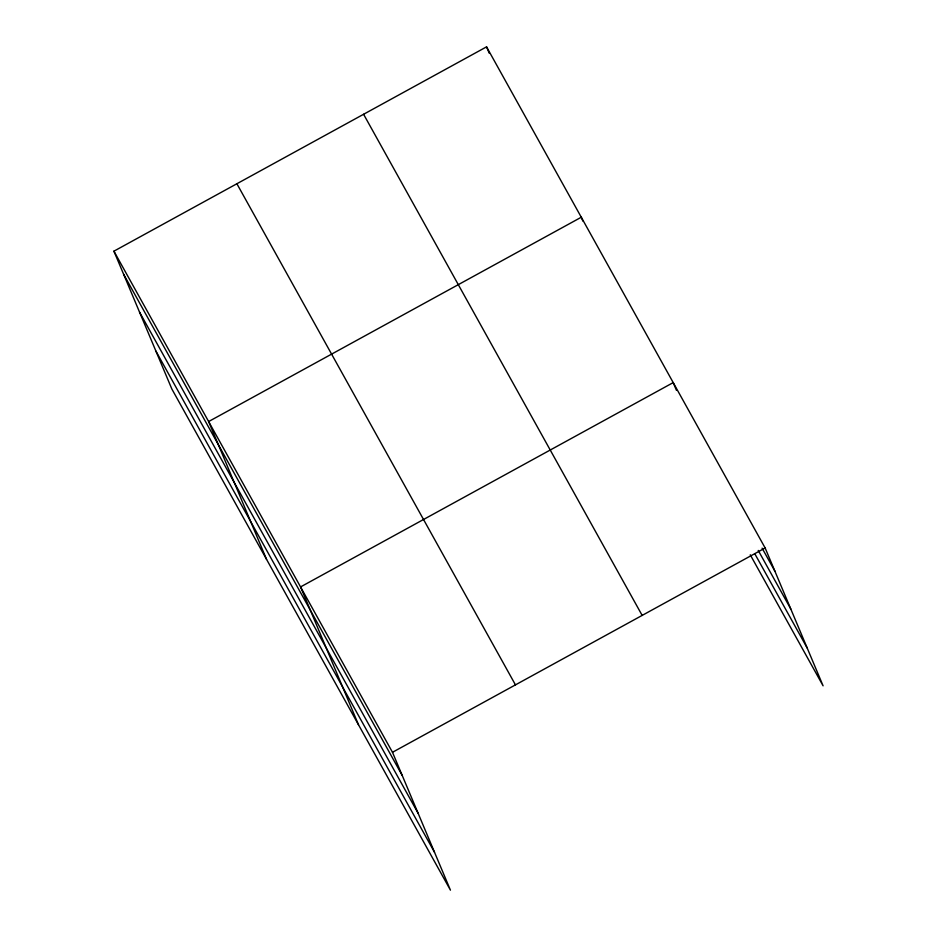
<?xml version="1.0" encoding="UTF-8"?>
<svg xmlns="http://www.w3.org/2000/svg" width="937" height="937" viewBox="0 0 937 937"><rect width="100%" height="100%" fill="white"/><g stroke="black" fill="none" stroke-linecap="round" stroke-linejoin="round"><path stroke-width="1.41" d="M113.916 251.175L392.486 752.294L450.439 890.15L171.858 389.019L113.916 251.175L486.561 46.85L765.142 547.981L823.084 685.825L750.256 554.809M392.486 752.294L765.142 547.981M762.109 548.157L774.84 571.055M758.232 550.417L790.758 608.933M754.835 553.826L807.167 647.959M363.591 114.279L642.161 615.398M236.885 183.746L515.455 684.865M123.614 274.248L402.184 775.379M139.531 312.126L418.113 813.257M155.94 351.152L434.51 852.272M676.444 390.296L673.211 382.601L300.554 586.925L358.508 724.781M582.896 221.085L581.28 217.232L208.623 421.556L266.576 559.412M486.561 46.85L489.266 53.257"/></g></svg>
